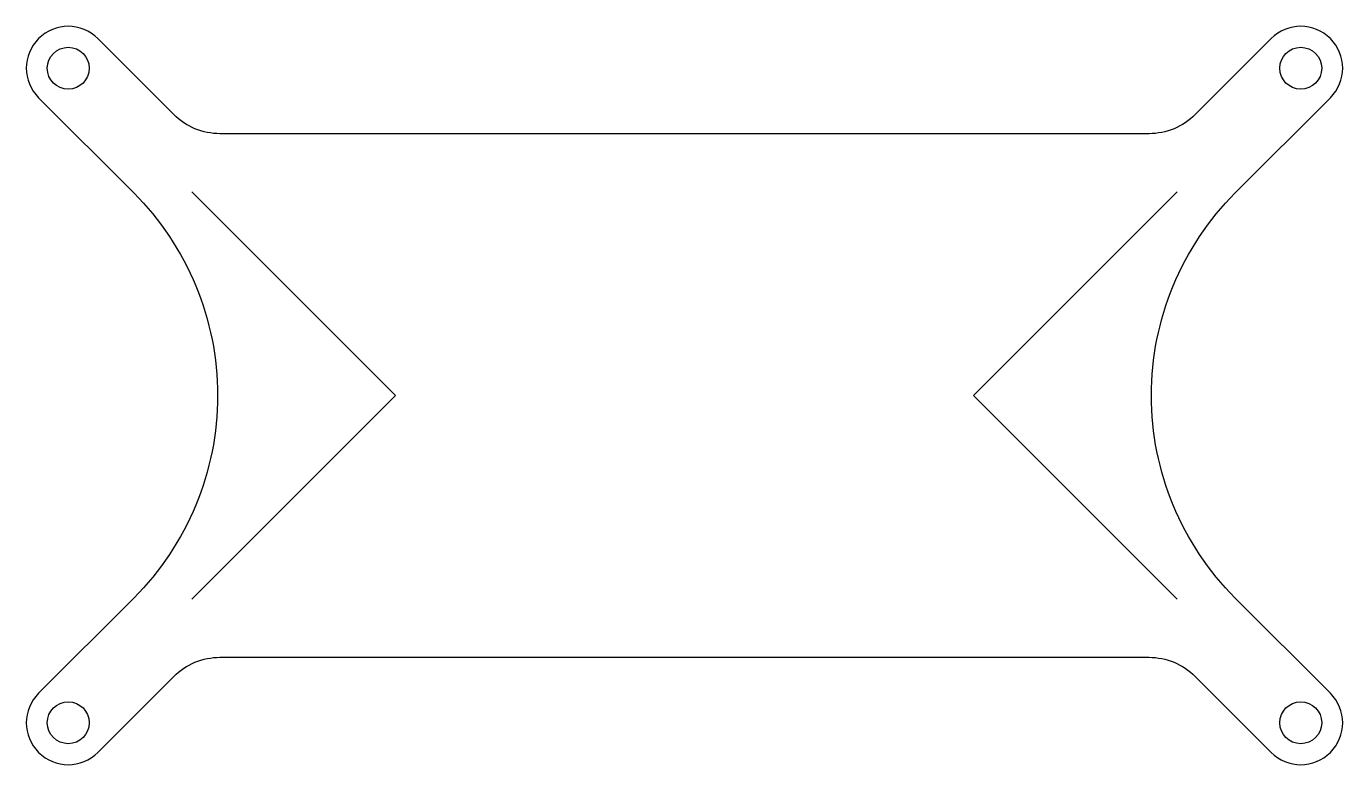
# Model space of a CAD drawing. Header units: millimetres. Extents: x -50 to 50, y -28 to 28.
import ezdxf

# ---------------------------------------------------------------- set-up
doc = ezdxf.new("R2010")
doc.units = ezdxf.units.MM
doc.layers.get('0').update_dxf_attribs({"linetype": 'CONTINUOUS'})

msp = doc.modelspace()

# ---------------------------------------------------------------- linework, layer by layer
for p, q in [((-22.07, 0), (-37.63, 15.56)), ((22.07, 0), (37.63, 15.56)), ((-22.07, 0), (-37.63, -15.56)), ((22.07, 0), (37.63, -15.56))]:
    msp.add_line(p, q)
msp.add_lwpolyline([(-44.81, -27.26), (-39.01, -21.46, -0.198912), (-35.48, -20), (35.48, -20, -0.198912), (39.01, -21.46), (44.81, -27.26, 1), (49.34, -22.74), (42.07, -15.47, -0.414214), (42.07, 15.47), (49.34, 22.74, 1), (44.81, 27.26), (39.01, 21.46, -0.198912), (35.48, 20), (-35.48, 20, -0.198912), (-39.01, 21.46), (-44.81, 27.26, 1), (-49.34, 22.74), (-42.07, 15.47, -0.414214), (-42.07, -15.47), (-49.34, -22.74, 1)], format="xyb", close=True)
for centre in [(-47.07, 25), (47.07, 25), (-47.07, -25), (47.07, -25)]:
    msp.add_circle(centre, 1.6)

doc.saveas('drawing.dxf')
